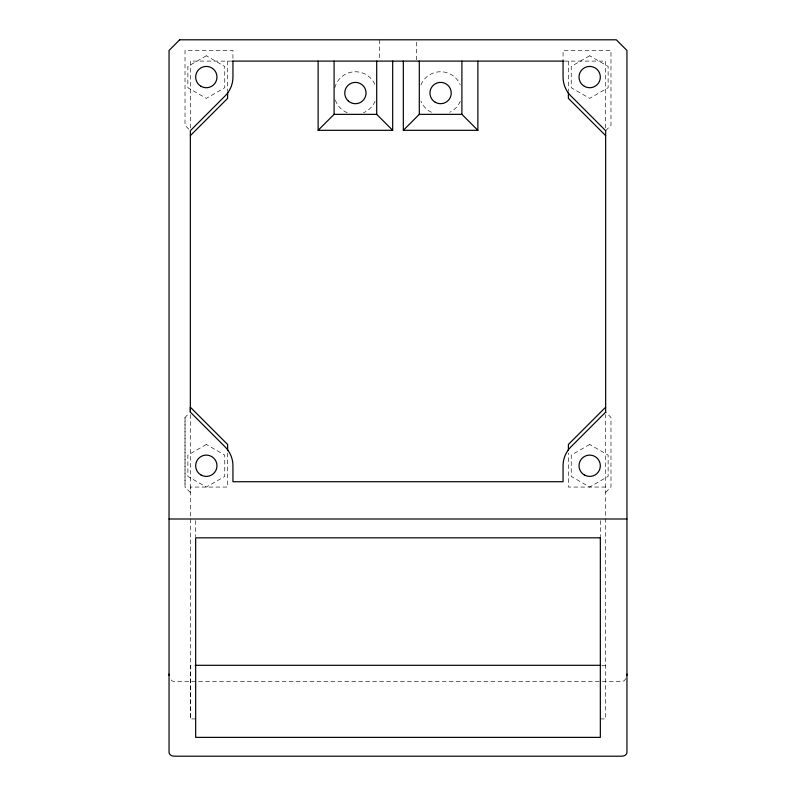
<?xml version="1.0" encoding="UTF-8"?>
<svg xmlns="http://www.w3.org/2000/svg" width="796" height="796" viewBox="0 0 796 796"><rect width="100%" height="100%" fill="white"/><g stroke="black" fill="none" stroke-linecap="round" stroke-linejoin="round"><path stroke-width="0.6" stroke-dasharray="3.98 2.98" d="M195.667 718.927L190.344 718.927L190.344 665.307L194.075 665.307M625.935 678.55L624.044 680.839L621.626 681.655L174.374 681.655L171.956 680.839L170.065 678.55M227.616 452.984L227.616 487.053L190.344 487.062L190.344 492.386L185.02 487.062L185.01 417.462L188.821 413.661M605.657 130.693L610.98 125.37L610.98 50.447L563.061 50.447L563.061 61.103M605.657 492.386L610.98 487.062L610.98 417.462L605.657 412.139M231.875 61.103L190.344 61.103L190.344 128.236M564.125 61.103L605.657 61.103L605.657 128.236M605.657 487.062L568.384 487.062L568.384 452.984M601.925 665.307L605.657 665.307M600.333 718.927L605.657 718.927L605.657 414.567M188.821 129.171L185.02 125.37L185.02 50.447L232.939 50.447L232.939 61.103M600.333 520.614L600.333 536.733M568.384 61.103L568.384 90.913M416.636 42.168L416.636 59.919M379.364 39.8L379.364 59.919M227.616 61.103L227.616 90.913M195.667 520.614L195.667 536.733M190.344 414.567L190.344 718.927M185.02 417.462L185.02 487.062M375.085 101.192A21.303 21.303 0 0 1 363.553 112.724M347.255 112.724A21.303 21.303 0 0 1 334.748 98.216M334.748 87.868A21.303 21.303 0 0 1 375.085 84.893M460.277 101.192A21.303 21.303 0 0 1 449.7 112.296M431.492 112.296A21.303 21.303 0 0 1 420.915 101.192M420.915 84.893A21.303 21.303 0 0 1 460.277 84.893M206.313 55.77L187.876 66.426L187.876 87.719L206.313 98.366L224.761 87.719L224.761 66.426L206.313 55.77M589.687 55.77L571.239 66.426L571.239 87.719L589.687 98.366L608.124 87.719L608.124 66.426L589.687 55.77M206.313 444.466L187.876 455.113L187.876 476.406L206.313 487.062L224.761 476.406L224.761 455.113L206.313 444.466M589.687 444.466L571.239 455.113L571.239 476.406L589.687 487.062L608.124 476.406L608.124 455.113L589.687 444.466"/><path stroke-width="1.19" d="M563.061 61.103L563.061 77.073A26.626 26.626 0 0 0 570.861 95.898L605.657 130.693L605.657 412.139L570.861 446.934A26.626 26.626 0 0 0 563.061 465.76L563.061 481.729L232.939 481.729L232.939 465.76A26.626 26.626 0 0 0 225.139 446.934L190.344 412.139L190.344 407.194L227.616 444.457L227.616 450.546M626.89 675.307L626.95 674.122M190.344 135.638L227.616 98.366L227.616 92.157M318.131 61.103L318.131 130.315L334.101 114.345L334.101 61.103M403.323 61.103L403.323 130.315L419.303 114.345L419.303 61.103M605.657 407.194L568.384 444.466L568.384 450.546M232.531 61.103L563.468 61.103M334.101 114.345L376.697 114.345L392.677 130.315L392.677 61.103M419.303 114.345L461.899 114.345L477.869 130.315L477.869 61.103M318.131 130.315L392.677 130.315M403.323 130.315L477.869 130.315M169.05 519.002L626.95 519.002M195.319 665.307L600.682 665.307M605.657 135.638L568.384 98.366L568.384 92.157M169.05 674.122L169.11 675.307M461.899 61.103L461.899 114.345M376.697 61.103L376.697 114.345M232.939 61.103L232.939 77.073A26.626 26.626 0 0 1 225.139 95.898L190.344 130.693L190.344 412.139M179.697 39.8L169.05 50.447L169.05 752.439A5.323 3.761 0 0 0 174.374 756.2L621.626 756.2A5.323 3.761 0 0 0 626.95 752.439L626.95 50.447L616.303 39.8L179.697 39.8M600.333 537.827L195.667 537.827L195.667 737.375L600.333 737.375L600.333 537.827M584.354 86.296A10.646 10.646 0 0 0 600.333 77.073A10.646 10.646 0 0 0 584.354 67.849A10.646 10.646 0 0 0 584.354 86.296M348.379 101.052A10.646 10.646 0 0 0 365.852 95.122A10.646 10.646 0 0 0 351.981 82.963A10.646 10.646 0 0 0 348.379 101.052M200.99 86.296A10.646 10.646 0 0 0 216.97 77.073A10.646 10.646 0 0 0 200.99 67.849A10.646 10.646 0 0 0 200.99 86.296M435.273 102.266A10.646 10.646 0 0 0 451.242 93.042A10.646 10.646 0 0 0 435.273 83.819A10.646 10.646 0 0 0 435.273 102.266M584.354 474.983A10.646 10.646 0 0 0 600.333 465.76A10.646 10.646 0 0 0 584.354 456.536A10.646 10.646 0 0 0 584.354 474.983M200.99 474.983A10.646 10.646 0 0 0 216.97 465.76A10.646 10.646 0 0 0 200.99 456.536A10.646 10.646 0 0 0 200.99 474.983"/></g></svg>
